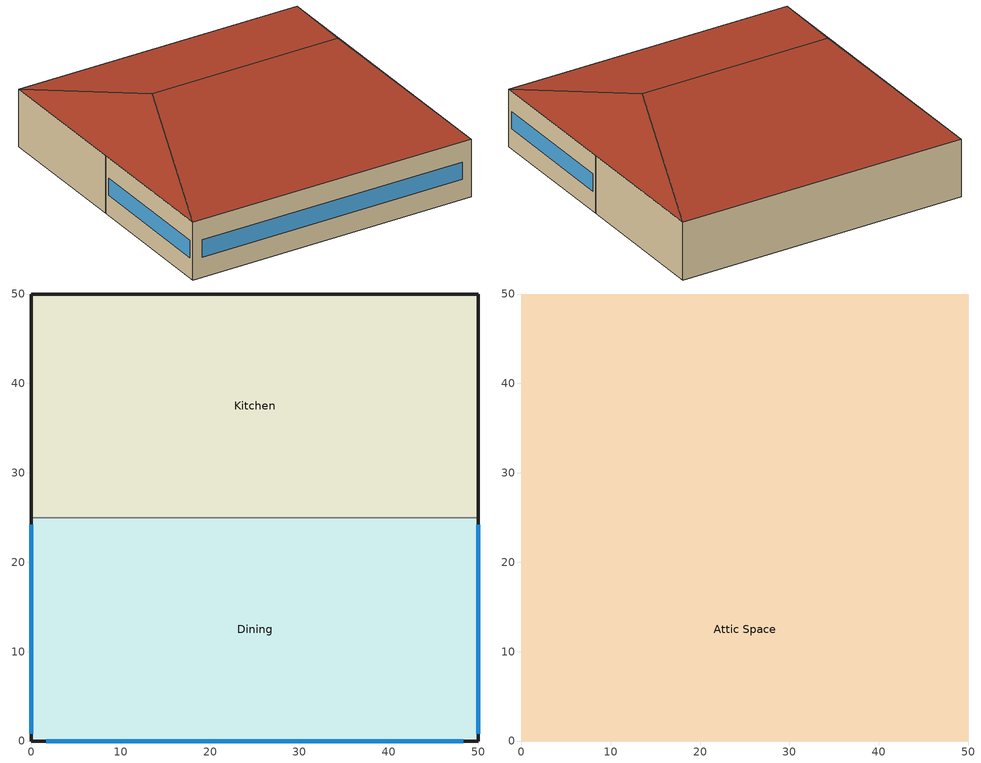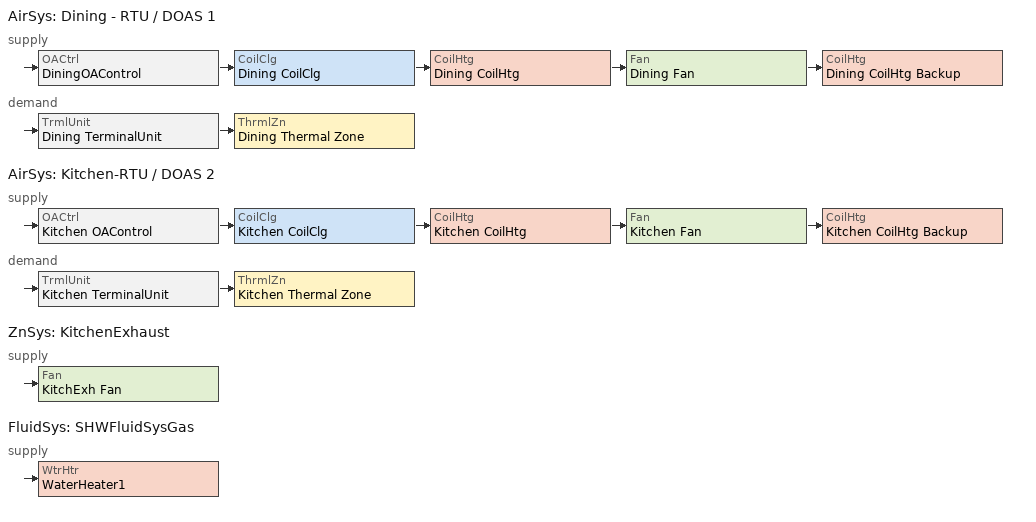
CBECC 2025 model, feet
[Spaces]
Dining
 floor ground (Base_CZ12-SlabOnOrBelowGradeF073): 50.01,25 50.01,0 0,0 0,25 z0
 wall outside (Base_CZ12-NonresMetalFrameWallU055): 0,25 0,0 50.01,0 50.01,25 z0:10
 wall to Kitchen (NACM_Interior Wall): 50.01,25 0,25 z0:10
 window (Base_AllCZ_FixedWindowU34): 50.01,0.83 50.01,24.17 / 1.67,0 48.34,0 / 0,24.17 0,0.83 z3.5:6.5
Kitchen
 floor ground (Base_CZ12-SlabOnOrBelowGradeF073): 50.01,50.01 50.01,25 0,25 0,50.01 z0
 wall outside (Base_CZ12-NonresMetalFrameWallU055): 50.01,25 50.01,50.01 0,50.01 0,25 z0:10
Attic Space
 floor to Dining (NACM_Drop Ceiling): 50.01,25 50.01,0 0,0 0,25 z10
 floor to Kitchen (NACM_Drop Ceiling): 50.01,50.01 50.01,25 0,25 0,50.01 z10
 roof outside (Base_CZ12-SteepNonresWoodFramingAndOtherRoofU028): 41.67,25,18.34 50.01,0,10 50.01,50.01,10; 41.67,25,18.34 50.01,50.01,10 0,50.01,10 8.33,25,18.34; 8.33,25,18.34 0,0,10 50.01,0,10 41.67,25,18.34; 8.33,25,18.34 0,50.01,10 0,0,10
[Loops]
AirSys 'Dining - RTU / DOAS 1'
 supply: OACtrl 'DiningOAControl' > CoilClg 'Dining CoilClg' > CoilHtg 'Dining CoilHtg' > Fan 'Dining Fan' > CoilHtg 'Dining CoilHtg Backup'
 demand: TrmlUnit 'Dining TerminalUnit' > ThrmlZn 'Dining Thermal Zone'
AirSys 'Kitchen-RTU / DOAS 2'
 supply: OACtrl 'Kitchen OAControl' > CoilClg 'Kitchen CoilClg' > CoilHtg 'Kitchen CoilHtg' > Fan 'Kitchen Fan' > CoilHtg 'Kitchen CoilHtg Backup'
 demand: TrmlUnit 'Kitchen TerminalUnit' > ThrmlZn 'Kitchen Thermal Zone'
ZnSys 'KitchenExhaust'
 supply: Fan 'KitchExh Fan'
FluidSys 'SHWFluidSysGas'
 supply: WtrHtr 'WaterHeater1'
[Proj]
EX08_NR_Rstnt-SZ-VAV-AC: EffMetric=SEER2/EER2/HSPF2; CliZn=ClimateZone9; ZipCode=95857; WeatherStation=LOS ANGELES USC; CompType=NewComplete; AirBarrier=Air barrier - not verified
[Bldg]
QS Restaurant: TotStoryCnt=1; AboveGrdStoryCnt=1
[ConsAssm]
Base_CZ12-SlabOnOrBelowGradeF073: CompatibleSurfType=UndergroundFloor; SlabType=UnheatedSlabOnGrade; MatRef=Concrete - 140 lb/ft3 - 6 in.
Base_CZ12-NonresMetalFrameWallU055: CompatibleSurfType=ExteriorWall; MatRef=( Stucco - 7/8 in., Compliance Insulation R14.60, Compliance Insulation R1.41, Compliance Insulation R0.02, Compliance Insulation R0.02, Air - Metal Wall Framing - 16 or 24 in. OC, Gypsum Board - 1/2 in. )
NACM_Interior Wall: CompatibleSurfType=InteriorWall; MatRef=( Gypsum Board - 5/8 in., Air - Metal Wall Framing - 16 or 24 in. OC, Gypsum Board - 5/8 in. )
Base_CZ12-SteepNonresWoodFramingAndOtherRoofU028: CompatibleSurfType=Roof; MatRef=( Metal Standing Seam - 1/16 in., Compliance Insulation R34.93 ); CRRCInitialRefl=0.25; CRRCAgedRefl=0.25; CRRCInitialEmit=0.8; CRRCAgedEmit=0.8; CRRCProdID=XXXX-XXXX
NACM_Drop Ceiling: CompatibleSurfType=InteriorFloor; MatRef=Acoustic Tile - 3/4 in.
[Mat]
Name | CodeCat | CodeItem
Concrete - 140 lb/ft3 - 6 in. | Concrete | Concrete - 140 lb/ft3 - 6 in.
Stucco - 7/8 in. | Plastering Materials | Stucco - 7/8 in.
Air - Metal Wall Framing - 16 or 24 in. OC | Air | Air - Metal Wall Framing - 16 or 24 in. OC
Gypsum Board - 1/2 in. | Bldg Board and Siding | Gypsum Board - 1/2 in.
Gypsum Board - 5/8 in. | Bldg Board and Siding | Gypsum Board - 5/8 in.
Metal Standing Seam - 1/16 in. | Roofing | Metal Standing Seam - 1/16 in.
Compliance Insulation R34.93 | Insulation Board | Compliance Insulation R34.93
Acoustic Tile - 3/4 in. | Finish Materials | Acoustic Tile - 3/4 in.
Compliance Insulation R14.60 | Insulation Board | Compliance Insulation R14.60
Compliance Insulation R1.41 | Insulation Board | Compliance Insulation R1.41
Compliance Insulation R0.02 | Insulation Board | Compliance Insulation R0.02
[FenCons]
Base_AllCZ_FixedWindowU34: FenType=VerticalFenestration; FenProdType=FixedWindow; AssmContext=Manufactured; CertificationMthd=NFRCRated; SHGC=0.22; UFactor=0.34; VT=0.42
[Story]
QS Restaurant 1
[Spc] Story=QS Restaurant 1
Name | CondgType | ThrmlZnRef | Vol | SpcFunc | SpcFuncDefaultsRef | PriSide100PctControlled | SecSide100PctControlled | DayltgCtrlType | MinDimLtgFrac | MinDimPwrFrac | SHWFluidSegRef | VentSpcFunc | VentPerSpc | ExhPerSpc | KitExhHoodLen | KitExhHoodStyle | KitExhHoodDuty | KitExhHoodFlow
Attic Space | IndirectlyConditioned | Attic Zn | 8933.61 | Unoccupied-Exclude from Gross Floor Area
Dining |  | Dining Thermal Zone | 12507.9 |  | Dining Area Defaults | 1 | 1 | Continuous | 0.1 | 0.1 | SHWSupplyGas
Kitchen |  | Kitchen Thermal Zone | 12507.9 | Kitchen/Food Preparation Area | Kitchen Food Preparation Defaults |  |  |  |  |  | SHWSupplyGas | Food Service - Kitchen (cooking) | 1700 | 2336 | 10 | WallMountedCanopy | Heavy | 2400
[ThrmlZn]
Name | Type | PriAirCondgSysRef | VentCtrlMthd | ExhSysRef
Attic Zn | Unconditioned
Dining Thermal Zone | Conditioned | Dining - RTU / DOAS 1 | CO2Sensors
Kitchen Thermal Zone | Conditioned | Kitchen-RTU / DOAS 2 |  | KitchenExhaust
[AirSys] Type=SZVAVDFHP; FanCtrl=Continuous; ClgDsgnSupAirTemp=55; HtgDsgnSupAirTemp=85; DuctLctn=Conditioned
Name | CtrlSysType | CtrlZnRef
Dining - RTU / DOAS 1 | DDCToZone | Dining Thermal Zone
Kitchen-RTU / DOAS 2 | Other | Kitchen Thermal Zone
[AirSeg]
Name | Sys | Type | Path
Dining SupAirSeg | Dining - RTU / DOAS 1 | Supply
Dining ReturnAirSeg | Dining - RTU / DOAS 1 | Return | Direct
Kitchen SupAirSeg | Kitchen-RTU / DOAS 2 | Supply
Kitchen ReturnAirSeg | Kitchen-RTU / DOAS 2 | Return | Direct
[CoilClg] Type=DirectExpansion; FuelSrc=Electric; DXSEER=14
Name | Sys | NumClgStages | CapTotNetRtd | DXEER | DXIEER | CapTotRtdStageFrac | CndsrType
Dining CoilClg | Dining - RTU / DOAS 1 | 1 | 98700 | 11 | 14.6
Kitchen CoilClg | Kitchen-RTU / DOAS 2 | 2 | 205000 | 10.8 | 14 | ( 0.5, 1 ) | Air
[CoilHtg] FurnAFUE=0.81
Name | Sys | Type | CapTotNetRtd | FurnIgnType | HtPumpCOP | HtPumpSuppCoilHtgRef | HtPumpSuppTemp | CapTotGrossRtd
Dining CoilHtg | Dining - RTU / DOAS 1 | HeatPump | 95423 | IntermittentIgnitionDevice | 3.4 | Dining CoilHtg Backup | 40
Dining CoilHtg Backup | Dining - RTU / DOAS 1 | Furnace |  |  |  |  |  | 95423
Kitchen CoilHtg | Kitchen-RTU / DOAS 2 | HeatPump | 151516 | IntermittentIgnitionDevice | 3.4 | Kitchen CoilHtg Backup | 40
Kitchen CoilHtg Backup | Kitchen-RTU / DOAS 2 | Furnace |  |  |  |  |  | 151516
[Fan] Class=Centrifugal; MtrEff=0.865
Name | Sys | CtrlMthd | FlowCap | FlowMin | PwrIdx | MtrHP | FEI | CentType | ModelingMthd | FlowEff | TotStaticPress
Dining Fan | Dining - RTU / DOAS 1 | VariableSpeedDrive | 2000 | 1200 | 0.746 | 2 | 1
Kitchen Fan | Kitchen-RTU / DOAS 2 | VariableSpeedDrive | 4500 | 1700 | 0.82 | 5 | 0.95 | AirFoil
KitchExh Fan | KitchenExhaust | ConstantVolume | 2400 |  |  | 2 | 1 | AirFoil | StaticPressure | 0.5 | 2.393
[TrmlUnit] Type=VAVNoReheatBox
Name | Sys | ZnServedRef | PriAirSegRef | PriAirFlowMax | PriAirFlowMin
Dining TerminalUnit | Dining - RTU / DOAS 1 | Dining Thermal Zone | Dining SupAirSeg | 2000 | 1200
Kitchen TerminalUnit | Kitchen-RTU / DOAS 2 | Kitchen Thermal Zone | Kitchen SupAirSeg | 4500 | 1700
[OACtrl] EconoCtrlMthd=DifferentialEnthalpy; EconoIntegration=Integrated; EconoHiTempLockout=71; EconoHiEnthLockout=28; OASchMthd=FollowHVACAvailability
Name | Sys | MaxOARat | AirSegSupRef | AirSegRetRef
DiningOAControl | Dining - RTU / DOAS 1 | 1 | Dining SupAirSeg | Dining ReturnAirSeg
Kitchen OAControl | Kitchen-RTU / DOAS 2 |  | Kitchen SupAirSeg | Kitchen ReturnAirSeg
[ZnSys]
KitchenExhaust: Type=Exhaust; ExhSysType=CommercialKitchen; ExhCtrlMthd=ConstantFlowConstantSpeedFan; FullyDuctedExhFlag=0; ExhFiltersFlag=0; BiosftyCabExhFlag=0
[SpcFuncDefaults]
Name | SpcFunc | VentPerArea
Dining Area Defaults | Dining Area (Cafeteria/Fast Food) | 0.15
Kitchen Food Preparation Defaults | Kitchen/Food Preparation Area
[FluidSys]
SHWFluidSysGas: Type=ServiceHotWater
[FluidSeg] Sys=SHWFluidSysGas
Name | Type | Src
SHWSupplyGas | PrimarySupply
SHWMakeupGas | MakeupFluid | MunicipalWater
[WtrHtr]
WaterHeater1: Sys=SHWFluidSysGas; FluidSegOutRef=SHWSupplyGas; FluidSegMakeupRef=SHWMakeupGas; StorCap=30; UEF=0.6515; RE=0.8; FirstHrRating=60; CapRtd=37294.6; StdbyLossFrac=0.09
[PVArray]
T24 PVArray: DCSysSize=24.3
